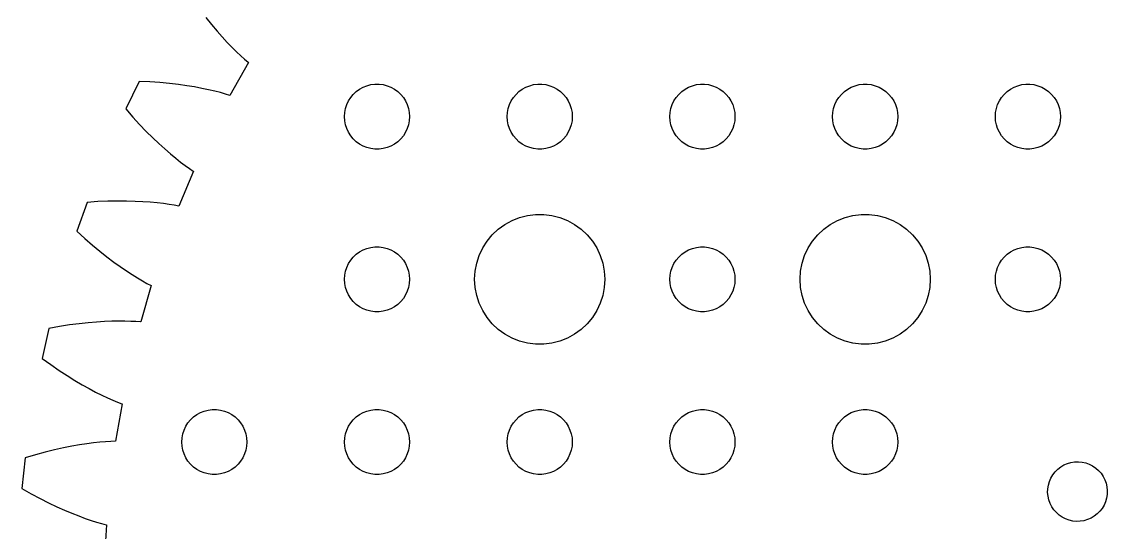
# Model space of a CAD drawing. Header units: metres. Extents: x -54 to 54, y -54 to 54.
# Drawn here: x -53.9 to -3.8, y 3.3 to 26.9 of the extents above; entities that cross this region are included whole.
import ezdxf

# ---------------------------------------------------------------- set-up
doc = ezdxf.new("R2010")
doc.units = ezdxf.units.M

msp = doc.modelspace()

# ---------------------------------------------------------------- linework, layer by layer
for p, q in [((-45.3871, 27.0705), (-45.1255, 26.7454)), ((-45.1255, 26.7454), (-44.873, 26.4457)), ((-44.873, 26.4457), (-44.6306, 26.1709)), ((-44.6306, 26.1709), (-44.3992, 25.9204)), ((-44.3992, 25.9204), (-44.1799, 25.6934)), ((-44.1799, 25.6934), (-43.9736, 25.4894)), ((-43.9736, 25.4894), (-43.7811, 25.3075)), ((-43.7811, 25.3075), (-43.6034, 25.147)), ((-43.6034, 25.147), (-43.4414, 25.0072)), ((-43.4292, 25.0002), (-44.2777, 23.4736)), ((-43.4414, 25.0072), (-43.4292, 25.0002)), ((-48.4691, 24.1267), (-49.083, 22.8519)), ((-47.9762, 24.1028), (-48.4691, 24.1267)), ((-47.5093, 24.0695), (-47.9762, 24.1028)), ((-47.0686, 24.028), (-47.5093, 24.0695)), ((-46.6542, 23.9795), (-47.0686, 24.028)), ((-46.2661, 23.9251), (-46.6542, 23.9795)), ((-45.9045, 23.866), (-46.2661, 23.9251)), ((-45.5693, 23.8034), (-45.9045, 23.866)), ((-45.2604, 23.7385), (-45.5693, 23.8034)), ((-44.9778, 23.6723), (-45.2604, 23.7385)), ((-44.7214, 23.6061), (-44.9778, 23.6723)), ((-44.491, 23.541), (-44.7214, 23.6061)), ((-44.2864, 23.4782), (-44.491, 23.541)), ((-38.7135, 23.3817), (-38.5934, 23.5268)), ((-38.5934, 23.5268), (-38.4561, 23.6558)), ((-38.4561, 23.6558), (-38.3037, 23.7665)), ((-38.3037, 23.7665), (-38.1387, 23.8572)), ((-38.1387, 23.8572), (-37.9635, 23.9266)), ((-37.9635, 23.9266), (-37.7811, 23.9734)), ((-37.7811, 23.9734), (-37.5942, 23.997)), ((-37.5942, 23.997), (-37.4058, 23.997)), ((-37.4058, 23.997), (-37.2189, 23.9734)), ((-37.2189, 23.9734), (-37.0365, 23.9266)), ((-37.0365, 23.9266), (-36.8613, 23.8572)), ((-36.8613, 23.8572), (-36.6963, 23.7665)), ((-36.6963, 23.7665), (-36.5439, 23.6558)), ((-36.5439, 23.6558), (-36.4065, 23.5268)), ((-36.4065, 23.5268), (-36.2865, 23.3817)), ((-31.2135, 23.3817), (-31.0934, 23.5268)), ((-31.0934, 23.5268), (-30.9561, 23.6558)), ((-30.9561, 23.6558), (-30.8037, 23.7665)), ((-30.8037, 23.7665), (-30.6387, 23.8572)), ((-30.6387, 23.8572), (-30.4635, 23.9266)), ((-30.4635, 23.9266), (-30.2811, 23.9734)), ((-30.2811, 23.9734), (-30.0942, 23.997)), ((-30.0942, 23.997), (-29.9058, 23.997)), ((-29.9058, 23.997), (-29.7189, 23.9734)), ((-29.7189, 23.9734), (-29.5365, 23.9266)), ((-29.5365, 23.9266), (-29.3613, 23.8572)), ((-29.3613, 23.8572), (-29.1963, 23.7665)), ((-29.1963, 23.7665), (-29.0439, 23.6558)), ((-29.0439, 23.6558), (-28.9065, 23.5268)), ((-28.9065, 23.5268), (-28.7865, 23.3817)), ((-23.7135, 23.3817), (-23.5934, 23.5268)), ((-23.5934, 23.5268), (-23.4561, 23.6558)), ((-23.4561, 23.6558), (-23.3037, 23.7665)), ((-23.3037, 23.7665), (-23.1387, 23.8572)), ((-23.1387, 23.8572), (-22.9635, 23.9266)), ((-22.9635, 23.9266), (-22.7811, 23.9734)), ((-22.7811, 23.9734), (-22.5942, 23.997)), ((-22.5942, 23.997), (-22.4058, 23.997)), ((-22.4058, 23.997), (-22.2189, 23.9734)), ((-22.2189, 23.9734), (-22.0365, 23.9266)), ((-22.0365, 23.9266), (-21.8613, 23.8572)), ((-21.8613, 23.8572), (-21.6963, 23.7665)), ((-21.6963, 23.7665), (-21.5439, 23.6558)), ((-21.5439, 23.6558), (-21.4065, 23.5268)), ((-21.4065, 23.5268), (-21.2865, 23.3817)), ((-16.2135, 23.3817), (-16.0934, 23.5268)), ((-16.0934, 23.5268), (-15.9561, 23.6558)), ((-15.9561, 23.6558), (-15.8037, 23.7665)), ((-15.8037, 23.7665), (-15.6387, 23.8572)), ((-15.6387, 23.8572), (-15.4635, 23.9266)), ((-15.4635, 23.9266), (-15.2811, 23.9734)), ((-15.2811, 23.9734), (-15.0942, 23.997)), ((-15.0942, 23.997), (-14.9058, 23.997)), ((-14.9058, 23.997), (-14.7189, 23.9734)), ((-14.7189, 23.9734), (-14.5365, 23.9266)), ((-14.5365, 23.9266), (-14.3613, 23.8572)), ((-14.3613, 23.8572), (-14.1963, 23.7665)), ((-14.1963, 23.7665), (-14.0439, 23.6558)), ((-14.0439, 23.6558), (-13.9065, 23.5268)), ((-13.9065, 23.5268), (-13.7865, 23.3817)), ((-8.71352, 23.3817), (-8.59344, 23.5268)), ((-8.59344, 23.5268), (-8.45613, 23.6558)), ((-8.45613, 23.6558), (-8.30373, 23.7665)), ((-8.30373, 23.7665), (-8.13866, 23.8572)), ((-8.13866, 23.8572), (-7.96352, 23.9266)), ((-7.96352, 23.9266), (-7.78107, 23.9734)), ((-7.78107, 23.9734), (-7.59418, 23.997)), ((-7.59418, 23.997), (-7.40581, 23.997)), ((-7.40581, 23.997), (-7.21892, 23.9734)), ((-7.21892, 23.9734), (-7.03647, 23.9266)), ((-7.03647, 23.9266), (-6.86133, 23.8572)), ((-6.86133, 23.8572), (-6.69626, 23.7665)), ((-6.69626, 23.7665), (-6.54385, 23.6558)), ((-6.54385, 23.6558), (-6.40654, 23.5268)), ((-6.40654, 23.5268), (-6.28647, 23.3817)), ((-44.2777, 23.4736), (-44.2864, 23.4782)), ((-38.9529, 22.873), (-38.8947, 23.0522)), ((-38.8947, 23.0522), (-38.8145, 23.2226)), ((-38.8145, 23.2226), (-38.7135, 23.3817)), ((-36.2865, 23.3817), (-36.1855, 23.2226)), ((-36.1855, 23.2226), (-36.1053, 23.0522)), ((-36.1053, 23.0522), (-36.0471, 22.873)), ((-31.4529, 22.873), (-31.3947, 23.0522)), ((-31.3947, 23.0522), (-31.3145, 23.2226)), ((-31.3145, 23.2226), (-31.2135, 23.3817)), ((-28.7865, 23.3817), (-28.6855, 23.2226)), ((-28.6855, 23.2226), (-28.6053, 23.0522)), ((-28.6053, 23.0522), (-28.5471, 22.873)), ((-23.9529, 22.873), (-23.8947, 23.0522)), ((-23.8947, 23.0522), (-23.8145, 23.2226)), ((-23.8145, 23.2226), (-23.7135, 23.3817)), ((-21.2865, 23.3817), (-21.1855, 23.2226)), ((-21.1855, 23.2226), (-21.1053, 23.0522)), ((-21.1053, 23.0522), (-21.0471, 22.873)), ((-16.4529, 22.873), (-16.3947, 23.0522)), ((-16.3947, 23.0522), (-16.3145, 23.2226)), ((-16.3145, 23.2226), (-16.2135, 23.3817)), ((-13.7865, 23.3817), (-13.6855, 23.2226)), ((-13.6855, 23.2226), (-13.6053, 23.0522)), ((-13.6053, 23.0522), (-13.5471, 22.873)), ((-8.95287, 22.873), (-8.89465, 23.0522)), ((-8.89465, 23.0522), (-8.81445, 23.2226)), ((-8.81445, 23.2226), (-8.71352, 23.3817)), ((-6.28647, 23.3817), (-6.18553, 23.2226)), ((-6.18553, 23.2226), (-6.10533, 23.0522)), ((-6.10533, 23.0522), (-6.04712, 22.873)), ((-49.083, 22.8519), (-48.757, 22.4815)), ((-39, 22.5), (-38.9882, 22.688)), ((-38.9882, 22.688), (-38.9529, 22.873)), ((-36.0471, 22.873), (-36.0118, 22.688)), ((-36.0118, 22.688), (-36, 22.5)), ((-31.5, 22.5), (-31.4882, 22.688)), ((-31.4882, 22.688), (-31.4529, 22.873)), ((-28.5471, 22.873), (-28.5118, 22.688)), ((-28.5118, 22.688), (-28.5, 22.5)), ((-24, 22.5), (-23.9882, 22.688)), ((-23.9882, 22.688), (-23.9529, 22.873)), ((-21.0471, 22.873), (-21.0118, 22.688)), ((-21.0118, 22.688), (-21, 22.5)), ((-16.5, 22.5), (-16.4882, 22.688)), ((-16.4882, 22.688), (-16.4529, 22.873)), ((-13.5471, 22.873), (-13.5118, 22.688)), ((-13.5118, 22.688), (-13.5, 22.5)), ((-9, 22.5), (-8.98816, 22.688)), ((-8.98816, 22.688), (-8.95287, 22.873)), ((-6.04712, 22.873), (-6.01183, 22.688)), ((-6.01183, 22.688), (-6, 22.5)), ((-48.757, 22.4815), (-48.4399, 22.1372)), ((-48.4399, 22.1372), (-48.1327, 21.8185)), ((-38.9882, 22.312), (-39, 22.5)), ((-38.9529, 22.127), (-38.9882, 22.312)), ((-38.8947, 21.9478), (-38.9529, 22.127)), ((-36.0471, 22.127), (-36.1053, 21.9478)), ((-36.0118, 22.312), (-36.0471, 22.127)), ((-36, 22.5), (-36.0118, 22.312)), ((-31.4882, 22.312), (-31.5, 22.5)), ((-31.4529, 22.127), (-31.4882, 22.312)), ((-31.3947, 21.9478), (-31.4529, 22.127)), ((-28.5471, 22.127), (-28.6053, 21.9478)), ((-28.5118, 22.312), (-28.5471, 22.127)), ((-28.5, 22.5), (-28.5118, 22.312)), ((-23.9882, 22.312), (-24, 22.5)), ((-23.9529, 22.127), (-23.9882, 22.312)), ((-23.8947, 21.9478), (-23.9529, 22.127)), ((-21.0471, 22.127), (-21.1053, 21.9478)), ((-21.0118, 22.312), (-21.0471, 22.127)), ((-21, 22.5), (-21.0118, 22.312)), ((-16.4882, 22.312), (-16.5, 22.5)), ((-16.4529, 22.127), (-16.4882, 22.312)), ((-16.3947, 21.9478), (-16.4529, 22.127)), ((-13.5471, 22.127), (-13.6053, 21.9478)), ((-13.5118, 22.312), (-13.5471, 22.127)), ((-13.5, 22.5), (-13.5118, 22.312)), ((-8.98816, 22.312), (-9, 22.5)), ((-8.95287, 22.127), (-8.98816, 22.312)), ((-8.89465, 21.9478), (-8.95287, 22.127)), ((-6.04712, 22.127), (-6.10533, 21.9478)), ((-6.01183, 22.312), (-6.04712, 22.127)), ((-6, 22.5), (-6.01183, 22.312)), ((-48.1327, 21.8185), (-47.8363, 21.5247)), ((-47.8363, 21.5247), (-47.5519, 21.2552)), ((-38.8145, 21.7774), (-38.8947, 21.9478)), ((-38.7135, 21.6183), (-38.8145, 21.7774)), ((-38.5934, 21.4732), (-38.7135, 21.6183)), ((-36.2865, 21.6183), (-36.4065, 21.4732)), ((-36.1855, 21.7774), (-36.2865, 21.6183)), ((-36.1053, 21.9478), (-36.1855, 21.7774)), ((-31.3145, 21.7774), (-31.3947, 21.9478)), ((-31.2135, 21.6183), (-31.3145, 21.7774)), ((-31.0934, 21.4732), (-31.2135, 21.6183)), ((-28.7865, 21.6183), (-28.9065, 21.4732)), ((-28.6855, 21.7774), (-28.7865, 21.6183)), ((-28.6053, 21.9478), (-28.6855, 21.7774)), ((-23.8145, 21.7774), (-23.8947, 21.9478)), ((-23.7135, 21.6183), (-23.8145, 21.7774)), ((-23.5934, 21.4732), (-23.7135, 21.6183)), ((-21.2865, 21.6183), (-21.4065, 21.4732)), ((-21.1855, 21.7774), (-21.2865, 21.6183)), ((-21.1053, 21.9478), (-21.1855, 21.7774)), ((-16.3145, 21.7774), (-16.3947, 21.9478)), ((-16.2135, 21.6183), (-16.3145, 21.7774)), ((-16.0934, 21.4732), (-16.2135, 21.6183)), ((-13.7865, 21.6183), (-13.9065, 21.4732)), ((-13.6855, 21.7774), (-13.7865, 21.6183)), ((-13.6053, 21.9478), (-13.6855, 21.7774)), ((-8.81445, 21.7774), (-8.89465, 21.9478)), ((-8.71352, 21.6183), (-8.81445, 21.7774)), ((-8.59344, 21.4732), (-8.71352, 21.6183)), ((-6.28647, 21.6183), (-6.40654, 21.4732)), ((-6.18553, 21.7774), (-6.28647, 21.6183)), ((-6.10533, 21.9478), (-6.18553, 21.7774)), ((-47.5519, 21.2552), (-47.2802, 21.0093)), ((-38.4561, 21.3442), (-38.5934, 21.4732)), ((-38.3037, 21.2335), (-38.4561, 21.3442)), ((-38.1387, 21.1427), (-38.3037, 21.2335)), ((-37.9635, 21.0734), (-38.1387, 21.1427)), ((-37.7811, 21.0266), (-37.9635, 21.0734)), ((-37.5942, 21.003), (-37.7811, 21.0266)), ((-37.2189, 21.0266), (-37.4058, 21.003)), ((-37.0365, 21.0734), (-37.2189, 21.0266)), ((-36.8613, 21.1427), (-37.0365, 21.0734)), ((-36.6963, 21.2335), (-36.8613, 21.1427)), ((-36.5439, 21.3442), (-36.6963, 21.2335)), ((-36.4065, 21.4732), (-36.5439, 21.3442)), ((-30.9561, 21.3442), (-31.0934, 21.4732)), ((-30.8037, 21.2335), (-30.9561, 21.3442)), ((-30.6387, 21.1427), (-30.8037, 21.2335)), ((-30.4635, 21.0734), (-30.6387, 21.1427)), ((-30.2811, 21.0266), (-30.4635, 21.0734)), ((-30.0942, 21.003), (-30.2811, 21.0266)), ((-29.7189, 21.0266), (-29.9058, 21.003)), ((-29.5365, 21.0734), (-29.7189, 21.0266)), ((-29.3613, 21.1427), (-29.5365, 21.0734)), ((-29.1963, 21.2335), (-29.3613, 21.1427)), ((-29.0439, 21.3442), (-29.1963, 21.2335)), ((-28.9065, 21.4732), (-29.0439, 21.3442)), ((-23.4561, 21.3442), (-23.5934, 21.4732)), ((-23.3037, 21.2335), (-23.4561, 21.3442)), ((-23.1387, 21.1427), (-23.3037, 21.2335)), ((-22.9635, 21.0734), (-23.1387, 21.1427)), ((-22.7811, 21.0266), (-22.9635, 21.0734)), ((-22.5942, 21.003), (-22.7811, 21.0266)), ((-22.2189, 21.0266), (-22.4058, 21.003)), ((-22.0365, 21.0734), (-22.2189, 21.0266)), ((-21.8613, 21.1427), (-22.0365, 21.0734)), ((-21.6963, 21.2335), (-21.8613, 21.1427)), ((-21.5439, 21.3442), (-21.6963, 21.2335)), ((-21.4065, 21.4732), (-21.5439, 21.3442)), ((-15.9561, 21.3442), (-16.0934, 21.4732)), ((-15.8037, 21.2335), (-15.9561, 21.3442)), ((-15.6387, 21.1427), (-15.8037, 21.2335)), ((-15.4635, 21.0734), (-15.6387, 21.1427)), ((-15.2811, 21.0266), (-15.4635, 21.0734)), ((-15.0942, 21.003), (-15.2811, 21.0266)), ((-14.7189, 21.0266), (-14.9058, 21.003)), ((-14.5365, 21.0734), (-14.7189, 21.0266)), ((-14.3613, 21.1427), (-14.5365, 21.0734)), ((-14.1963, 21.2335), (-14.3613, 21.1427)), ((-14.0439, 21.3442), (-14.1963, 21.2335)), ((-13.9065, 21.4732), (-14.0439, 21.3442)), ((-8.45613, 21.3442), (-8.59344, 21.4732)), ((-8.30373, 21.2335), (-8.45613, 21.3442)), ((-8.13866, 21.1427), (-8.30373, 21.2335)), ((-7.96352, 21.0734), (-8.13866, 21.1427)), ((-7.78107, 21.0266), (-7.96352, 21.0734)), ((-7.59418, 21.003), (-7.78107, 21.0266)), ((-7.21892, 21.0266), (-7.40581, 21.003)), ((-7.03647, 21.0734), (-7.21892, 21.0266)), ((-6.86133, 21.1427), (-7.03647, 21.0734)), ((-6.69626, 21.2335), (-6.86133, 21.1427)), ((-6.54385, 21.3442), (-6.69626, 21.2335)), ((-6.40654, 21.4732), (-6.54385, 21.3442)), ((-47.2802, 21.0093), (-47.0222, 20.7863)), ((-47.0222, 20.7863), (-46.7789, 20.5853)), ((-46.7789, 20.5853), (-46.551, 20.4056)), ((-37.4058, 21.003), (-37.5942, 21.003)), ((-29.9058, 21.003), (-30.0942, 21.003)), ((-22.4058, 21.003), (-22.5942, 21.003)), ((-14.9058, 21.003), (-15.0942, 21.003)), ((-7.40581, 21.003), (-7.59418, 21.003)), ((-46.551, 20.4056), (-46.3393, 20.2464)), ((-46.3393, 20.2464), (-46.1448, 20.1069)), ((-46.1448, 20.1069), (-45.9681, 19.9861)), ((-45.9553, 19.9805), (-46.6275, 18.3684)), ((-45.9681, 19.9861), (-45.9553, 19.9805)), ((-50.8657, 18.5482), (-51.333, 17.2127)), ((-50.3732, 18.5796), (-50.8657, 18.5482)), ((-49.9055, 18.5988), (-50.3732, 18.5796)), ((-49.463, 18.6069), (-49.9055, 18.5988)), ((-49.0457, 18.6051), (-49.463, 18.6069)), ((-48.654, 18.5945), (-49.0457, 18.6051)), ((-48.288, 18.5763), (-48.654, 18.5945)), ((-47.9479, 18.5516), (-48.288, 18.5763)), ((-47.6337, 18.5217), (-47.9479, 18.5516)), ((-47.3455, 18.4875), (-47.6337, 18.5217)), ((-47.0833, 18.4505), (-47.3455, 18.4875)), ((-46.847, 18.4116), (-47.0833, 18.4505)), ((-46.6367, 18.3721), (-46.847, 18.4116)), ((-46.6275, 18.3684), (-46.6367, 18.3721)), ((-31.9123, 17.3115), (-31.6075, 17.533)), ((-31.6075, 17.533), (-31.2773, 17.7145)), ((-31.2773, 17.7145), (-30.927, 17.8532)), ((-30.927, 17.8532), (-30.5621, 17.9469)), ((-30.5621, 17.9469), (-30.1884, 17.9941)), ((-30.1884, 17.9941), (-29.8116, 17.9941)), ((-29.8116, 17.9941), (-29.4379, 17.9469)), ((-29.4379, 17.9469), (-29.0729, 17.8532)), ((-29.0729, 17.8532), (-28.7227, 17.7145)), ((-28.7227, 17.7145), (-28.3925, 17.533)), ((-28.3925, 17.533), (-28.0877, 17.3115)), ((-16.9123, 17.3115), (-16.6075, 17.533)), ((-16.6075, 17.533), (-16.2773, 17.7145)), ((-16.2773, 17.7145), (-15.927, 17.8532)), ((-15.927, 17.8532), (-15.5621, 17.9469)), ((-15.5621, 17.9469), (-15.1884, 17.9941)), ((-15.1884, 17.9941), (-14.8116, 17.9941)), ((-14.8116, 17.9941), (-14.4379, 17.9469)), ((-14.4379, 17.9469), (-14.0729, 17.8532)), ((-14.0729, 17.8532), (-13.7227, 17.7145)), ((-13.7227, 17.7145), (-13.3925, 17.533)), ((-13.3925, 17.533), (-13.0877, 17.3115)), ((-51.333, 17.2127), (-50.9676, 16.8811)), ((-32.427, 16.7634), (-32.1869, 17.0536)), ((-32.1869, 17.0536), (-31.9123, 17.3115)), ((-28.0877, 17.3115), (-27.8131, 17.0536)), ((-27.8131, 17.0536), (-27.5729, 16.7634)), ((-17.427, 16.7634), (-17.1869, 17.0536)), ((-17.1869, 17.0536), (-16.9123, 17.3115)), ((-13.0877, 17.3115), (-12.8131, 17.0536)), ((-12.8131, 17.0536), (-12.5729, 16.7634)), ((-50.9676, 16.8811), (-50.6139, 16.5744)), ((-50.6139, 16.5744), (-50.2729, 16.2922)), ((-32.6289, 16.4453), (-32.427, 16.7634)), ((-27.5729, 16.7634), (-27.3711, 16.4453)), ((-17.6289, 16.4453), (-17.427, 16.7634)), ((-12.5729, 16.7634), (-12.3711, 16.4453)), ((-50.2729, 16.2922), (-49.9456, 16.0334)), ((-49.9456, 16.0334), (-49.6327, 15.7975)), ((-38.7135, 15.8817), (-38.5934, 16.0268)), ((-38.5934, 16.0268), (-38.4561, 16.1558)), ((-38.4561, 16.1558), (-38.3037, 16.2665)), ((-38.3037, 16.2665), (-38.1387, 16.3572)), ((-38.1387, 16.3572), (-37.9635, 16.4266)), ((-37.9635, 16.4266), (-37.7811, 16.4734)), ((-37.7811, 16.4734), (-37.5942, 16.497)), ((-37.5942, 16.497), (-37.4058, 16.497)), ((-37.4058, 16.497), (-37.2189, 16.4734)), ((-37.2189, 16.4734), (-37.0365, 16.4266)), ((-37.0365, 16.4266), (-36.8613, 16.3572)), ((-36.8613, 16.3572), (-36.6963, 16.2665)), ((-36.6963, 16.2665), (-36.5439, 16.1558)), ((-36.5439, 16.1558), (-36.4065, 16.0268)), ((-36.4065, 16.0268), (-36.2865, 15.8817)), ((-32.9057, 15.7461), (-32.7893, 16.1044)), ((-32.7893, 16.1044), (-32.6289, 16.4453)), ((-27.3711, 16.4453), (-27.2107, 16.1044)), ((-27.2107, 16.1044), (-27.0942, 15.7461)), ((-23.7135, 15.8817), (-23.5934, 16.0268)), ((-23.5934, 16.0268), (-23.4561, 16.1558)), ((-23.4561, 16.1558), (-23.3037, 16.2665)), ((-23.3037, 16.2665), (-23.1387, 16.3572)), ((-23.1387, 16.3572), (-22.9635, 16.4266)), ((-22.9635, 16.4266), (-22.7811, 16.4734)), ((-22.7811, 16.4734), (-22.5942, 16.497)), ((-22.5942, 16.497), (-22.4058, 16.497)), ((-22.4058, 16.497), (-22.2189, 16.4734)), ((-22.2189, 16.4734), (-22.0365, 16.4266)), ((-22.0365, 16.4266), (-21.8613, 16.3572)), ((-21.8613, 16.3572), (-21.6963, 16.2665)), ((-21.6963, 16.2665), (-21.5439, 16.1558)), ((-21.5439, 16.1558), (-21.4065, 16.0268)), ((-21.4065, 16.0268), (-21.2865, 15.8817)), ((-17.9057, 15.7461), (-17.7893, 16.1044)), ((-17.7893, 16.1044), (-17.6289, 16.4453)), ((-12.3711, 16.4453), (-12.2107, 16.1044)), ((-12.2107, 16.1044), (-12.0942, 15.7461)), ((-8.71352, 15.8817), (-8.59344, 16.0268)), ((-8.59344, 16.0268), (-8.45613, 16.1558)), ((-8.45613, 16.1558), (-8.30373, 16.2665)), ((-8.30373, 16.2665), (-8.13866, 16.3572)), ((-8.13866, 16.3572), (-7.96352, 16.4266)), ((-7.96352, 16.4266), (-7.78107, 16.4734)), ((-7.78107, 16.4734), (-7.59418, 16.497)), ((-7.59418, 16.497), (-7.40581, 16.497)), ((-7.40581, 16.497), (-7.21892, 16.4734)), ((-7.21892, 16.4734), (-7.03647, 16.4266)), ((-7.03647, 16.4266), (-6.86133, 16.3572)), ((-6.86133, 16.3572), (-6.69626, 16.2665)), ((-6.69626, 16.2665), (-6.54385, 16.1558)), ((-6.54385, 16.1558), (-6.40654, 16.0268)), ((-6.40654, 16.0268), (-6.28647, 15.8817)), ((-49.6327, 15.7975), (-49.3352, 15.5835)), ((-49.3352, 15.5835), (-49.0539, 15.3908)), ((-38.9529, 15.373), (-38.8947, 15.5522)), ((-38.8947, 15.5522), (-38.8145, 15.7226)), ((-38.8145, 15.7226), (-38.7135, 15.8817)), ((-36.2865, 15.8817), (-36.1855, 15.7226)), ((-36.1855, 15.7226), (-36.1053, 15.5522)), ((-36.1053, 15.5522), (-36.0471, 15.373)), ((-32.9763, 15.376), (-32.9057, 15.7461)), ((-27.0942, 15.7461), (-27.0237, 15.376)), ((-23.9529, 15.373), (-23.8947, 15.5522)), ((-23.8947, 15.5522), (-23.8145, 15.7226)), ((-23.8145, 15.7226), (-23.7135, 15.8817)), ((-21.2865, 15.8817), (-21.1855, 15.7226)), ((-21.1855, 15.7226), (-21.1053, 15.5522)), ((-21.1053, 15.5522), (-21.0471, 15.373)), ((-17.9763, 15.376), (-17.9057, 15.7461)), ((-12.0942, 15.7461), (-12.0237, 15.376)), ((-8.95287, 15.373), (-8.89465, 15.5522)), ((-8.89465, 15.5522), (-8.81445, 15.7226)), ((-8.81445, 15.7226), (-8.71352, 15.8817)), ((-6.28647, 15.8817), (-6.18553, 15.7226)), ((-6.18553, 15.7226), (-6.10533, 15.5522)), ((-6.10533, 15.5522), (-6.04712, 15.373)), ((-49.0539, 15.3908), (-48.7896, 15.2183)), ((-48.7896, 15.2183), (-48.543, 15.0652)), ((-48.543, 15.0652), (-48.3148, 14.9308)), ((-39, 15), (-38.9882, 15.188)), ((-38.9882, 15.188), (-38.9529, 15.373)), ((-36.0471, 15.373), (-36.0118, 15.188)), ((-36.0118, 15.188), (-36, 15)), ((-33, 15), (-32.9763, 15.376)), ((-27.0237, 15.376), (-27, 15)), ((-24, 15), (-23.9882, 15.188)), ((-23.9882, 15.188), (-23.9529, 15.373)), ((-21.0471, 15.373), (-21.0118, 15.188)), ((-21.0118, 15.188), (-21, 15)), ((-18, 15), (-17.9763, 15.376)), ((-12.0237, 15.376), (-12, 15)), ((-9, 15), (-8.98816, 15.188)), ((-8.98816, 15.188), (-8.95287, 15.373)), ((-6.04712, 15.373), (-6.01183, 15.188)), ((-6.01183, 15.188), (-6, 15)), ((-47.9034, 14.7095), (-48.3909, 13.0323)), ((-48.3148, 14.9308), (-48.1059, 14.8139)), ((-48.1059, 14.8139), (-47.9168, 14.7136)), ((-47.9168, 14.7136), (-47.9034, 14.7095)), ((-38.9882, 14.812), (-39, 15)), ((-38.9529, 14.627), (-38.9882, 14.812)), ((-38.8947, 14.4478), (-38.9529, 14.627)), ((-36.0471, 14.627), (-36.1053, 14.4478)), ((-36.0118, 14.812), (-36.0471, 14.627)), ((-36, 15), (-36.0118, 14.812)), ((-32.9763, 14.624), (-33, 15)), ((-32.9057, 14.2539), (-32.9763, 14.624)), ((-27.0237, 14.624), (-27.0942, 14.2539)), ((-27, 15), (-27.0237, 14.624)), ((-23.9882, 14.812), (-24, 15)), ((-23.9529, 14.627), (-23.9882, 14.812)), ((-23.8947, 14.4478), (-23.9529, 14.627)), ((-21.0471, 14.627), (-21.1053, 14.4478)), ((-21.0118, 14.812), (-21.0471, 14.627)), ((-21, 15), (-21.0118, 14.812)), ((-17.9763, 14.624), (-18, 15)), ((-17.9057, 14.2539), (-17.9763, 14.624)), ((-12.0237, 14.624), (-12.0942, 14.2539)), ((-12, 15), (-12.0237, 14.624)), ((-8.98816, 14.812), (-9, 15)), ((-8.95287, 14.627), (-8.98816, 14.812)), ((-8.89465, 14.4478), (-8.95287, 14.627)), ((-6.04712, 14.627), (-6.10533, 14.4478)), ((-6.01183, 14.812), (-6.04712, 14.627)), ((-6, 15), (-6.01183, 14.812)), ((-38.8145, 14.2774), (-38.8947, 14.4478)), ((-38.7135, 14.1183), (-38.8145, 14.2774)), ((-38.5934, 13.9732), (-38.7135, 14.1183)), ((-36.2865, 14.1183), (-36.4065, 13.9732)), ((-36.1855, 14.2774), (-36.2865, 14.1183)), ((-36.1053, 14.4478), (-36.1855, 14.2774)), ((-32.7893, 13.8956), (-32.9057, 14.2539)), ((-27.0942, 14.2539), (-27.2107, 13.8956)), ((-23.8145, 14.2774), (-23.8947, 14.4478)), ((-23.7135, 14.1183), (-23.8145, 14.2774)), ((-23.5934, 13.9732), (-23.7135, 14.1183)), ((-21.2865, 14.1183), (-21.4065, 13.9732)), ((-21.1855, 14.2774), (-21.2865, 14.1183)), ((-21.1053, 14.4478), (-21.1855, 14.2774)), ((-17.7893, 13.8956), (-17.9057, 14.2539)), ((-12.0942, 14.2539), (-12.2107, 13.8956)), ((-8.81445, 14.2774), (-8.89465, 14.4478)), ((-8.71352, 14.1183), (-8.81445, 14.2774)), ((-8.59344, 13.9732), (-8.71352, 14.1183)), ((-6.28647, 14.1183), (-6.40654, 13.9732)), ((-6.18553, 14.2774), (-6.28647, 14.1183)), ((-6.10533, 14.4478), (-6.18553, 14.2774)), ((-38.4561, 13.8442), (-38.5934, 13.9732)), ((-38.3037, 13.7335), (-38.4561, 13.8442)), ((-38.1387, 13.6427), (-38.3037, 13.7335)), ((-37.9635, 13.5734), (-38.1387, 13.6427)), ((-37.7811, 13.5266), (-37.9635, 13.5734)), ((-37.5942, 13.5029), (-37.7811, 13.5266)), ((-37.2189, 13.5266), (-37.4058, 13.5029)), ((-37.0365, 13.5734), (-37.2189, 13.5266)), ((-36.8613, 13.6427), (-37.0365, 13.5734)), ((-36.6963, 13.7335), (-36.8613, 13.6427)), ((-36.5439, 13.8442), (-36.6963, 13.7335)), ((-36.4065, 13.9732), (-36.5439, 13.8442)), ((-32.6289, 13.5547), (-32.7893, 13.8956)), ((-32.427, 13.2366), (-32.6289, 13.5547)), ((-27.3711, 13.5547), (-27.5729, 13.2366)), ((-27.2107, 13.8956), (-27.3711, 13.5547)), ((-23.4561, 13.8442), (-23.5934, 13.9732)), ((-23.3037, 13.7335), (-23.4561, 13.8442)), ((-23.1387, 13.6427), (-23.3037, 13.7335)), ((-22.9635, 13.5734), (-23.1387, 13.6427)), ((-22.7811, 13.5266), (-22.9635, 13.5734)), ((-22.5942, 13.5029), (-22.7811, 13.5266)), ((-22.2189, 13.5266), (-22.4058, 13.5029)), ((-22.0365, 13.5734), (-22.2189, 13.5266)), ((-21.8613, 13.6427), (-22.0365, 13.5734)), ((-21.6963, 13.7335), (-21.8613, 13.6427)), ((-21.5439, 13.8442), (-21.6963, 13.7335)), ((-21.4065, 13.9732), (-21.5439, 13.8442)), ((-17.6289, 13.5547), (-17.7893, 13.8956)), ((-17.427, 13.2366), (-17.6289, 13.5547)), ((-12.3711, 13.5547), (-12.5729, 13.2366)), ((-12.2107, 13.8956), (-12.3711, 13.5547)), ((-8.45613, 13.8442), (-8.59344, 13.9732)), ((-8.30373, 13.7335), (-8.45613, 13.8442)), ((-8.13866, 13.6427), (-8.30373, 13.7335)), ((-7.96352, 13.5734), (-8.13866, 13.6427)), ((-7.78107, 13.5266), (-7.96352, 13.5734)), ((-7.59418, 13.5029), (-7.78107, 13.5266)), ((-7.21892, 13.5266), (-7.40581, 13.5029)), ((-7.03647, 13.5734), (-7.21892, 13.5266)), ((-6.86133, 13.6427), (-7.03647, 13.5734)), ((-6.69626, 13.7335), (-6.86133, 13.6427)), ((-6.54385, 13.8442), (-6.69626, 13.7335)), ((-6.40654, 13.9732), (-6.54385, 13.8442)), ((-50.43, 13.0301), (-50.8204, 12.9967)), ((-50.0643, 13.0529), (-50.43, 13.0301)), ((-49.7235, 13.0665), (-50.0643, 13.0529)), ((-49.4079, 13.0719), (-49.7235, 13.0665)), ((-49.1177, 13.0703), (-49.4079, 13.0719)), ((-48.853, 13.0628), (-49.1177, 13.0703)), ((-48.6139, 13.0506), (-48.853, 13.0628)), ((-48.4005, 13.0349), (-48.6139, 13.0506)), ((-48.3909, 13.0323), (-48.4005, 13.0349)), ((-37.4058, 13.5029), (-37.5942, 13.5029)), ((-32.1869, 12.9464), (-32.427, 13.2366)), ((-27.5729, 13.2366), (-27.8131, 12.9464)), ((-22.4058, 13.5029), (-22.5942, 13.5029)), ((-17.1869, 12.9464), (-17.427, 13.2366)), ((-12.5729, 13.2366), (-12.8131, 12.9464)), ((-7.40581, 13.5029), (-7.59418, 13.5029)), ((-52.6226, 12.7364), (-52.9374, 11.357)), ((-52.1367, 12.8228), (-52.6226, 12.7364)), ((-51.6741, 12.8942), (-52.1367, 12.8228)), ((-51.2352, 12.9518), (-51.6741, 12.8942)), ((-50.8204, 12.9967), (-51.2352, 12.9518)), ((-31.9123, 12.6884), (-32.1869, 12.9464)), ((-31.6075, 12.467), (-31.9123, 12.6884)), ((-28.0877, 12.6884), (-28.3925, 12.467)), ((-27.8131, 12.9464), (-28.0877, 12.6884)), ((-16.9123, 12.6884), (-17.1869, 12.9464)), ((-16.6075, 12.467), (-16.9123, 12.6884)), ((-13.0877, 12.6884), (-13.3925, 12.467)), ((-12.8131, 12.9464), (-13.0877, 12.6884)), ((-31.2773, 12.2855), (-31.6075, 12.467)), ((-30.927, 12.1468), (-31.2773, 12.2855)), ((-30.5621, 12.0531), (-30.927, 12.1468)), ((-30.1884, 12.0059), (-30.5621, 12.0531)), ((-29.4379, 12.0531), (-29.8116, 12.0059)), ((-29.0729, 12.1468), (-29.4379, 12.0531)), ((-28.7227, 12.2855), (-29.0729, 12.1468)), ((-28.3925, 12.467), (-28.7227, 12.2855)), ((-16.2773, 12.2855), (-16.6075, 12.467)), ((-15.927, 12.1468), (-16.2773, 12.2855)), ((-15.5621, 12.0531), (-15.927, 12.1468)), ((-15.1884, 12.0059), (-15.5621, 12.0531)), ((-14.4379, 12.0531), (-14.8116, 12.0059)), ((-14.0729, 12.1468), (-14.4379, 12.0531)), ((-13.7227, 12.2855), (-14.0729, 12.1468)), ((-13.3925, 12.467), (-13.7227, 12.2855)), ((-29.8116, 12.0059), (-30.1884, 12.0059)), ((-14.8116, 12.0059), (-15.1884, 12.0059)), ((-52.9374, 11.357), (-52.5372, 11.0684)), ((-52.5372, 11.0684), (-52.1514, 10.8033)), ((-52.1514, 10.8033), (-51.7809, 10.5609)), ((-51.7809, 10.5609), (-51.4267, 10.3405)), ((-51.4267, 10.3405), (-51.0894, 10.1411)), ((-51.0894, 10.1411), (-50.7698, 9.96176)), ((-50.7698, 9.96176), (-50.4687, 9.80168)), ((-50.4687, 9.80168), (-50.1867, 9.6599)), ((-50.1867, 9.6599), (-49.9245, 9.53543)), ((-49.9245, 9.53543), (-49.6828, 9.42732)), ((-49.6828, 9.42732), (-49.4621, 9.33456)), ((-49.2491, 9.25356), (-49.5458, 7.5323)), ((-49.4621, 9.33456), (-49.2629, 9.25615)), ((-49.2629, 9.25615), (-49.2491, 9.25356)), ((-46.2135, 8.38167), (-46.0934, 8.52681)), ((-46.0934, 8.52681), (-45.9561, 8.65576)), ((-45.9561, 8.65576), (-45.8037, 8.76648)), ((-45.8037, 8.76648), (-45.6387, 8.85724)), ((-45.6387, 8.85724), (-45.4635, 8.92657)), ((-45.4635, 8.92657), (-45.2811, 8.97342)), ((-45.2811, 8.97342), (-45.0942, 8.99704)), ((-45.0942, 8.99704), (-44.9058, 8.99704)), ((-44.9058, 8.99704), (-44.7189, 8.97342)), ((-44.7189, 8.97342), (-44.5365, 8.92657)), ((-44.5365, 8.92657), (-44.3613, 8.85724)), ((-44.3613, 8.85724), (-44.1963, 8.76648)), ((-44.1963, 8.76648), (-44.0439, 8.65576)), ((-44.0439, 8.65576), (-43.9065, 8.52681)), ((-43.9065, 8.52681), (-43.7865, 8.38167)), ((-38.7135, 8.38167), (-38.5934, 8.52681)), ((-38.5934, 8.52681), (-38.4561, 8.65576)), ((-38.4561, 8.65576), (-38.3037, 8.76648)), ((-38.3037, 8.76648), (-38.1387, 8.85724)), ((-38.1387, 8.85724), (-37.9635, 8.92657)), ((-37.9635, 8.92657), (-37.7811, 8.97342)), ((-37.7811, 8.97342), (-37.5942, 8.99704)), ((-37.5942, 8.99704), (-37.4058, 8.99704)), ((-37.4058, 8.99704), (-37.2189, 8.97342)), ((-37.2189, 8.97342), (-37.0365, 8.92657)), ((-37.0365, 8.92657), (-36.8613, 8.85724)), ((-36.8613, 8.85724), (-36.6963, 8.76648)), ((-36.6963, 8.76648), (-36.5439, 8.65576)), ((-36.5439, 8.65576), (-36.4065, 8.52681)), ((-36.4065, 8.52681), (-36.2865, 8.38167)), ((-31.2135, 8.38167), (-31.0934, 8.52681)), ((-31.0934, 8.52681), (-30.9561, 8.65576)), ((-30.9561, 8.65576), (-30.8037, 8.76648)), ((-30.8037, 8.76648), (-30.6387, 8.85724)), ((-30.6387, 8.85724), (-30.4635, 8.92657)), ((-30.4635, 8.92657), (-30.2811, 8.97342)), ((-30.2811, 8.97342), (-30.0942, 8.99704)), ((-30.0942, 8.99704), (-29.9058, 8.99704)), ((-29.9058, 8.99704), (-29.7189, 8.97342)), ((-29.7189, 8.97342), (-29.5365, 8.92657)), ((-29.5365, 8.92657), (-29.3613, 8.85724)), ((-29.3613, 8.85724), (-29.1963, 8.76648)), ((-29.1963, 8.76648), (-29.0439, 8.65576)), ((-29.0439, 8.65576), (-28.9065, 8.52681)), ((-28.9065, 8.52681), (-28.7865, 8.38167)), ((-23.7135, 8.38167), (-23.5934, 8.52681)), ((-23.5934, 8.52681), (-23.4561, 8.65576)), ((-23.4561, 8.65576), (-23.3037, 8.76648)), ((-23.3037, 8.76648), (-23.1387, 8.85724)), ((-23.1387, 8.85724), (-22.9635, 8.92657)), ((-22.9635, 8.92657), (-22.7811, 8.97342)), ((-22.7811, 8.97342), (-22.5942, 8.99704)), ((-22.5942, 8.99704), (-22.4058, 8.99704)), ((-22.4058, 8.99704), (-22.2189, 8.97342)), ((-22.2189, 8.97342), (-22.0365, 8.92657)), ((-22.0365, 8.92657), (-21.8613, 8.85724)), ((-21.8613, 8.85724), (-21.6963, 8.76648)), ((-21.6963, 8.76648), (-21.5439, 8.65576)), ((-21.5439, 8.65576), (-21.4065, 8.52681)), ((-21.4065, 8.52681), (-21.2865, 8.38167)), ((-16.2135, 8.38167), (-16.0934, 8.52681)), ((-16.0934, 8.52681), (-15.9561, 8.65576)), ((-15.9561, 8.65576), (-15.8037, 8.76648)), ((-15.8037, 8.76648), (-15.6387, 8.85724)), ((-15.6387, 8.85724), (-15.4635, 8.92657)), ((-15.4635, 8.92657), (-15.2811, 8.97342)), ((-15.2811, 8.97342), (-15.0942, 8.99704)), ((-15.0942, 8.99704), (-14.9058, 8.99704)), ((-14.9058, 8.99704), (-14.7189, 8.97342)), ((-14.7189, 8.97342), (-14.5365, 8.92657)), ((-14.5365, 8.92657), (-14.3613, 8.85724)), ((-14.3613, 8.85724), (-14.1963, 8.76648)), ((-14.1963, 8.76648), (-14.0439, 8.65576)), ((-14.0439, 8.65576), (-13.9065, 8.52681)), ((-13.9065, 8.52681), (-13.7865, 8.38167)), ((-46.4529, 7.87303), (-46.3947, 8.05219)), ((-46.3947, 8.05219), (-46.3145, 8.22263)), ((-46.3145, 8.22263), (-46.2135, 8.38167)), ((-43.7865, 8.38167), (-43.6855, 8.22263)), ((-43.6855, 8.22263), (-43.6053, 8.05219)), ((-43.6053, 8.05219), (-43.5471, 7.87303)), ((-38.9529, 7.87303), (-38.8947, 8.05219)), ((-38.8947, 8.05219), (-38.8145, 8.22263)), ((-38.8145, 8.22263), (-38.7135, 8.38167)), ((-36.2865, 8.38167), (-36.1855, 8.22263)), ((-36.1855, 8.22263), (-36.1053, 8.05219)), ((-36.1053, 8.05219), (-36.0471, 7.87303)), ((-31.4529, 7.87303), (-31.3947, 8.05219)), ((-31.3947, 8.05219), (-31.3145, 8.22263)), ((-31.3145, 8.22263), (-31.2135, 8.38167)), ((-28.7865, 8.38167), (-28.6855, 8.22263)), ((-28.6855, 8.22263), (-28.6053, 8.05219)), ((-28.6053, 8.05219), (-28.5471, 7.87303)), ((-23.9529, 7.87303), (-23.8947, 8.05219)), ((-23.8947, 8.05219), (-23.8145, 8.22263)), ((-23.8145, 8.22263), (-23.7135, 8.38167)), ((-21.2865, 8.38167), (-21.1855, 8.22263)), ((-21.1855, 8.22263), (-21.1053, 8.05219)), ((-21.1053, 8.05219), (-21.0471, 7.87303)), ((-16.4529, 7.87303), (-16.3947, 8.05219)), ((-16.3947, 8.05219), (-16.3145, 8.22263)), ((-16.3145, 8.22263), (-16.2135, 8.38167)), ((-13.7865, 8.38167), (-13.6855, 8.22263)), ((-13.6855, 8.22263), (-13.6053, 8.05219)), ((-13.6053, 8.05219), (-13.5471, 7.87303)), ((-50.0084, 7.51086), (-50.2723, 7.48868)), ((-49.7694, 7.52553), (-50.0084, 7.51086)), ((-49.5556, 7.53378), (-49.7694, 7.52553)), ((-49.5458, 7.5323), (-49.5556, 7.53378)), ((-46.5, 7.5), (-46.4882, 7.68799)), ((-46.4882, 7.68799), (-46.4529, 7.87303)), ((-43.5471, 7.87303), (-43.5118, 7.68799)), ((-43.5118, 7.68799), (-43.5, 7.5)), ((-39, 7.5), (-38.9882, 7.68799)), ((-38.9882, 7.68799), (-38.9529, 7.87303)), ((-36.0471, 7.87303), (-36.0118, 7.68799)), ((-36.0118, 7.68799), (-36, 7.5)), ((-31.5, 7.5), (-31.4882, 7.68799)), ((-31.4882, 7.68799), (-31.4529, 7.87303)), ((-28.5471, 7.87303), (-28.5118, 7.68799)), ((-28.5118, 7.68799), (-28.5, 7.5)), ((-24, 7.5), (-23.9882, 7.68799)), ((-23.9882, 7.68799), (-23.9529, 7.87303)), ((-21.0471, 7.87303), (-21.0118, 7.68799)), ((-21.0118, 7.68799), (-21, 7.5)), ((-16.5, 7.5), (-16.4882, 7.68799)), ((-16.4882, 7.68799), (-16.4529, 7.87303)), ((-13.5471, 7.87303), (-13.5118, 7.68799)), ((-13.5118, 7.68799), (-13.5, 7.5)), ((-52.7929, 7.02747), (-53.2446, 6.90468)), ((-52.3632, 7.13385), (-52.7929, 7.02747)), ((-51.9561, 7.22493), (-52.3632, 7.13385)), ((-51.5718, 7.30177), (-51.9561, 7.22493)), ((-51.2109, 7.36545), (-51.5718, 7.30177)), ((-50.8738, 7.41708), (-51.2109, 7.36545)), ((-50.5608, 7.45778), (-50.8738, 7.41708)), ((-50.2723, 7.48868), (-50.5608, 7.45778)), ((-46.4882, 7.312), (-46.5, 7.5)), ((-46.4529, 7.12695), (-46.4882, 7.312)), ((-46.3947, 6.9478), (-46.4529, 7.12695)), ((-43.5471, 7.12695), (-43.6053, 6.9478)), ((-43.5118, 7.312), (-43.5471, 7.12695)), ((-43.5, 7.5), (-43.5118, 7.312)), ((-38.9882, 7.312), (-39, 7.5)), ((-38.9529, 7.12695), (-38.9882, 7.312)), ((-38.8947, 6.9478), (-38.9529, 7.12695)), ((-36.0471, 7.12695), (-36.1053, 6.9478)), ((-36.0118, 7.312), (-36.0471, 7.12695)), ((-36, 7.5), (-36.0118, 7.312)), ((-31.4882, 7.312), (-31.5, 7.5)), ((-31.4529, 7.12695), (-31.4882, 7.312)), ((-31.3947, 6.9478), (-31.4529, 7.12695)), ((-28.5471, 7.12695), (-28.6053, 6.9478)), ((-28.5118, 7.312), (-28.5471, 7.12695)), ((-28.5, 7.5), (-28.5118, 7.312)), ((-23.9882, 7.312), (-24, 7.5)), ((-23.9529, 7.12695), (-23.9882, 7.312)), ((-23.8947, 6.9478), (-23.9529, 7.12695)), ((-21.0471, 7.12695), (-21.1053, 6.9478)), ((-21.0118, 7.312), (-21.0471, 7.12695)), ((-21, 7.5), (-21.0118, 7.312)), ((-16.4882, 7.312), (-16.5, 7.5)), ((-16.4529, 7.12695), (-16.4882, 7.312)), ((-16.3947, 6.9478), (-16.4529, 7.12695)), ((-13.5471, 7.12695), (-13.6053, 6.9478)), ((-13.5118, 7.312), (-13.5471, 7.12695)), ((-13.5, 7.5), (-13.5118, 7.312)), ((-53.7177, 6.76447), (-53.8762, 5.35844)), ((-53.2446, 6.90468), (-53.7177, 6.76447)), ((-46.3145, 6.77736), (-46.3947, 6.9478)), ((-46.2135, 6.61832), (-46.3145, 6.77736)), ((-46.0934, 6.47318), (-46.2135, 6.61832)), ((-43.7865, 6.61832), (-43.9065, 6.47318)), ((-43.6855, 6.77736), (-43.7865, 6.61832)), ((-43.6053, 6.9478), (-43.6855, 6.77736)), ((-38.8145, 6.77736), (-38.8947, 6.9478)), ((-38.7135, 6.61832), (-38.8145, 6.77736)), ((-38.5934, 6.47318), (-38.7135, 6.61832)), ((-36.2865, 6.61832), (-36.4065, 6.47318)), ((-36.1855, 6.77736), (-36.2865, 6.61832)), ((-36.1053, 6.9478), (-36.1855, 6.77736)), ((-31.3145, 6.77736), (-31.3947, 6.9478)), ((-31.2135, 6.61832), (-31.3145, 6.77736)), ((-31.0934, 6.47318), (-31.2135, 6.61832)), ((-28.7865, 6.61832), (-28.9065, 6.47318)), ((-28.6855, 6.77736), (-28.7865, 6.61832)), ((-28.6053, 6.9478), (-28.6855, 6.77736)), ((-23.8145, 6.77736), (-23.8947, 6.9478)), ((-23.7135, 6.61832), (-23.8145, 6.77736)), ((-23.5934, 6.47318), (-23.7135, 6.61832)), ((-21.2865, 6.61832), (-21.4065, 6.47318)), ((-21.1855, 6.77736), (-21.2865, 6.61832)), ((-21.1053, 6.9478), (-21.1855, 6.77736)), ((-16.3145, 6.77736), (-16.3947, 6.9478)), ((-16.2135, 6.61832), (-16.3145, 6.77736)), ((-16.0934, 6.47318), (-16.2135, 6.61832)), ((-13.7865, 6.61832), (-13.9065, 6.47318)), ((-13.6855, 6.77736), (-13.7865, 6.61832)), ((-13.6053, 6.9478), (-13.6855, 6.77736)), ((-5.83914, 6.44003), (-5.68066, 6.50862)), ((-5.68066, 6.50862), (-5.51485, 6.55679)), ((-5.51485, 6.55679), (-5.3443, 6.5838)), ((-5.3443, 6.5838), (-5.17172, 6.58923)), ((-5.17172, 6.58923), (-4.9998, 6.57298)), ((-4.9998, 6.57298), (-4.8313, 6.53531)), ((-4.8313, 6.53531), (-4.66882, 6.47682)), ((-45.9561, 6.34422), (-46.0934, 6.47318)), ((-45.8037, 6.23351), (-45.9561, 6.34422)), ((-45.6387, 6.14275), (-45.8037, 6.23351)), ((-45.4635, 6.07341), (-45.6387, 6.14275)), ((-45.2811, 6.02657), (-45.4635, 6.07341)), ((-45.0942, 6.00294), (-45.2811, 6.02657)), ((-44.7189, 6.02657), (-44.9058, 6.00294)), ((-44.5365, 6.07341), (-44.7189, 6.02657)), ((-44.3613, 6.14275), (-44.5365, 6.07341)), ((-44.1963, 6.23351), (-44.3613, 6.14275)), ((-44.0439, 6.34422), (-44.1963, 6.23351)), ((-43.9065, 6.47318), (-44.0439, 6.34422)), ((-38.4561, 6.34422), (-38.5934, 6.47318)), ((-38.3037, 6.23351), (-38.4561, 6.34422)), ((-38.1387, 6.14275), (-38.3037, 6.23351)), ((-37.9635, 6.07341), (-38.1387, 6.14275)), ((-37.7811, 6.02657), (-37.9635, 6.07341)), ((-37.5942, 6.00294), (-37.7811, 6.02657)), ((-37.2189, 6.02657), (-37.4058, 6.00294)), ((-37.0365, 6.07341), (-37.2189, 6.02657)), ((-36.8613, 6.14275), (-37.0365, 6.07341)), ((-36.6963, 6.23351), (-36.8613, 6.14275)), ((-36.5439, 6.34422), (-36.6963, 6.23351)), ((-36.4065, 6.47318), (-36.5439, 6.34422)), ((-30.9561, 6.34422), (-31.0934, 6.47318)), ((-30.8037, 6.23351), (-30.9561, 6.34422)), ((-30.6387, 6.14275), (-30.8037, 6.23351)), ((-30.4635, 6.07341), (-30.6387, 6.14275)), ((-30.2811, 6.02657), (-30.4635, 6.07341)), ((-30.0942, 6.00294), (-30.2811, 6.02657)), ((-29.7189, 6.02657), (-29.9058, 6.00294)), ((-29.5365, 6.07341), (-29.7189, 6.02657)), ((-29.3613, 6.14275), (-29.5365, 6.07341)), ((-29.1963, 6.23351), (-29.3613, 6.14275)), ((-29.0439, 6.34422), (-29.1963, 6.23351)), ((-28.9065, 6.47318), (-29.0439, 6.34422)), ((-23.4561, 6.34422), (-23.5934, 6.47318)), ((-23.3037, 6.23351), (-23.4561, 6.34422)), ((-23.1387, 6.14275), (-23.3037, 6.23351)), ((-22.9635, 6.07341), (-23.1387, 6.14275)), ((-22.7811, 6.02657), (-22.9635, 6.07341)), ((-22.5942, 6.00294), (-22.7811, 6.02657)), ((-22.2189, 6.02657), (-22.4058, 6.00294)), ((-22.0365, 6.07341), (-22.2189, 6.02657)), ((-21.8613, 6.14275), (-22.0365, 6.07341)), ((-21.6963, 6.23351), (-21.8613, 6.14275)), ((-21.5439, 6.34422), (-21.6963, 6.23351)), ((-21.4065, 6.47318), (-21.5439, 6.34422)), ((-15.9561, 6.34422), (-16.0934, 6.47318)), ((-15.8037, 6.23351), (-15.9561, 6.34422)), ((-15.6387, 6.14275), (-15.8037, 6.23351)), ((-15.4635, 6.07341), (-15.6387, 6.14275)), ((-15.2811, 6.02657), (-15.4635, 6.07341)), ((-15.0942, 6.00294), (-15.2811, 6.02657)), ((-14.7189, 6.02657), (-14.9058, 6.00294)), ((-14.5365, 6.07341), (-14.7189, 6.02657)), ((-14.3613, 6.14275), (-14.5365, 6.07341)), ((-14.1963, 6.23351), (-14.3613, 6.14275)), ((-14.0439, 6.34422), (-14.1963, 6.23351)), ((-13.9065, 6.47318), (-14.0439, 6.34422)), ((-6.35214, 5.98776), (-6.24631, 6.12421)), ((-6.24631, 6.12421), (-6.12421, 6.24631)), ((-6.12421, 6.24631), (-5.98776, 6.35214)), ((-5.98776, 6.35214), (-5.83914, 6.44003)), ((-4.66882, 6.47682), (-4.51497, 6.39842)), ((-4.51497, 6.39842), (-4.37216, 6.30136)), ((-4.37216, 6.30136), (-4.24263, 6.18718)), ((-4.24263, 6.18718), (-4.12845, 6.05765)), ((-4.12845, 6.05765), (-4.03139, 5.91484)), ((-44.9058, 6.00294), (-45.0942, 6.00294)), ((-37.4058, 6.00294), (-37.5942, 6.00294)), ((-29.9058, 6.00294), (-30.0942, 6.00294)), ((-22.4058, 6.00294), (-22.5942, 6.00294)), ((-14.9058, 6.00294), (-15.0942, 6.00294)), ((-6.5838, 5.3443), (-6.55679, 5.51485)), ((-6.55679, 5.51485), (-6.50862, 5.68066)), ((-6.50862, 5.68066), (-6.44003, 5.83914)), ((-6.44003, 5.83914), (-6.35214, 5.98776)), ((-4.03139, 5.91484), (-3.95299, 5.76099)), ((-3.95299, 5.76099), (-3.8945, 5.59851)), ((-3.8945, 5.59851), (-3.85683, 5.43001)), ((-53.8762, 5.35844), (-53.4461, 5.11647)), ((-53.4461, 5.11647), (-53.0331, 4.89624)), ((-6.58923, 5.17172), (-6.5838, 5.3443)), ((-6.57298, 4.9998), (-6.58923, 5.17172)), ((-3.84601, 5.08551), (-3.87302, 4.91496)), ((-3.85683, 5.43001), (-3.84059, 5.2581)), ((-3.84059, 5.2581), (-3.84601, 5.08551)), ((-53.0331, 4.89624), (-52.6378, 4.69691)), ((-52.6378, 4.69691), (-52.2611, 4.51752)), ((-52.2611, 4.51752), (-51.9036, 4.35709)), ((-6.53531, 4.8313), (-6.57298, 4.9998)), ((-6.47682, 4.66882), (-6.53531, 4.8313)), ((-6.39842, 4.51497), (-6.47682, 4.66882)), ((-6.30136, 4.37216), (-6.39842, 4.51497)), ((-3.98978, 4.59067), (-4.07767, 4.44205)), ((-3.92119, 4.74915), (-3.98978, 4.59067)), ((-3.87302, 4.91496), (-3.92119, 4.74915)), ((-51.9036, 4.35709), (-51.5659, 4.21471)), ((-51.5659, 4.21471), (-51.2488, 4.08936)), ((-51.2488, 4.08936), (-50.9527, 3.98003)), ((-6.18718, 4.24263), (-6.30136, 4.37216)), ((-6.05765, 4.12845), (-6.18718, 4.24263)), ((-5.91484, 4.03139), (-6.05765, 4.12845)), ((-5.76099, 3.95299), (-5.91484, 4.03139)), ((-4.44205, 4.07767), (-4.59067, 3.98978)), ((-4.3056, 4.1835), (-4.44205, 4.07767)), ((-4.1835, 4.3056), (-4.3056, 4.1835)), ((-4.07767, 4.44205), (-4.1835, 4.3056)), ((-50.9527, 3.98003), (-50.6782, 3.88571)), ((-50.6782, 3.88571), (-50.4259, 3.80534)), ((-50.4259, 3.80534), (-50.1962, 3.73788)), ((-50.1962, 3.73788), (-49.9895, 3.68224)), ((-49.9756, 3.6812), (-50.0776, 1.93758)), ((-49.9895, 3.68224), (-49.9756, 3.6812)), ((-5.59851, 3.8945), (-5.76099, 3.95299)), ((-5.43001, 3.85683), (-5.59851, 3.8945)), ((-5.2581, 3.84059), (-5.43001, 3.85683)), ((-5.08551, 3.84601), (-5.2581, 3.84059)), ((-4.91496, 3.87302), (-5.08551, 3.84601)), ((-4.74915, 3.92119), (-4.91496, 3.87302)), ((-4.59067, 3.98978), (-4.74915, 3.92119))]:
    msp.add_line(p, q)

doc.saveas('drawing.dxf')
